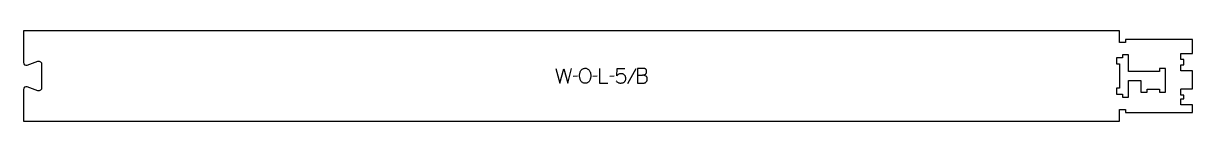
# Model space of a CAD drawing. Extents: x 0 to 2400, y 0 to 186.
import ezdxf

# ---------------------------------------------------------------- set-up
doc = ezdxf.new("R2010")
doc.units = 0
for name, color, linetype in [('1_ANYTOOL_1MMDEEP_LABELS_S', 2, 'CONTINUOUS'), ('3_ANYTOOL_CUTTHROUGH_INSID', 4, 'CONTINUOUS'), ('4_ANYTOOL_CUTTHROUGH_OUTSI', 5, 'CONTINUOUS')]:
    doc.layers.add(name, color=color, linetype=linetype)

msp = doc.modelspace()

# ---------------------------------------------------------------- linework, layer by layer
at = {"layer": '1_ANYTOOL_1MMDEEP_LABELS_S'}
for p, q in [((1256.842246, 107.758607), (1239.656531, 76.987178)), ((1137.270817, 92.11575), (1128.485103, 92.030035)), ((1177.299389, 92.11575), (1168.513674, 92.030035)), ((1212.185103, 92.11575), (1203.399389, 92.030035))]:
    msp.add_line(p, q, dxfattribs=at)
for points in [[(1092.913674, 108.230035), (1100.62796, 78.230035), (1109.070817, 107.330035), (1117.556531, 78.230035), (1125.056531, 108.230035)], [(1182.442246, 108.230035), (1182.442246, 78.230035), (1199.542246, 78.230035)]]:
    msp.add_lwpolyline(points, dxfattribs=at)
msp.add_lwpolyline([(1153.342246, 108.572892, -0.064784), (1156.016201, 108.224971, -0.088904), (1158.442246, 107.094321, -0.05419), (1160.36481, 105.402191, -0.051179), (1161.892246, 103.344321, -0.041653), (1163.074445, 100.915548, -0.036749), (1163.863674, 98.330035, -0.024892), (1164.321454, 95.710772, -0.030823), (1164.485103, 93.058607, -0.034269), (1164.308583, 90.48611, -0.031918), (1163.794031, 87.958607, -0.031725), (1162.905844, 85.34921, -0.026303), (1161.720817, 82.858607, -0.058719), (1160.197037, 80.696859, -0.077745), (1158.158317, 79.033607, -0.077243), (1155.671329, 78.054769, -0.055252), (1152.999389, 77.758607, -0.054051), (1150.245464, 78.057186, -0.077615), (1147.679746, 79.055035, -0.078558), (1145.604672, 80.742109, -0.060481), (1144.063674, 82.944321, -0.02629), (1142.877014, 85.48354, -0.031299), (1141.99046, 88.14075, -0.031469), (1141.475422, 90.727565, -0.033416), (1141.299389, 93.358607, -0.032847), (1141.478066, 96.075555, -0.035049), (1142.022603, 98.742535, -0.03503), (1142.938577, 101.319574, -0.032231), (1144.192246, 103.751464, -0.062518), (1145.814134, 105.818558, -0.074052), (1147.926174, 107.367535, -0.072322), (1150.553028, 108.298426, -0.049083)], format="xyb", close=True, dxfattribs=at)
for points in [[(1216.470817, 82.987178, 0.051644), (1218.205855, 80.967266, 0.067529), (1220.360103, 79.419321, 0.067834), (1222.816861, 78.51485, 0.054378), (1225.42796, 78.230035, 0.039344), (1228.411213, 78.465143, 0.059901), (1231.27796, 79.280035, 0.055966), (1232.492767, 79.957039, 0.047768), (1233.544031, 80.871107, 0.046557), (1234.539446, 82.136395, 0.031515), (1235.32796, 83.544321, 0.047557), (1236.016252, 85.423702, 0.064093), (1236.270817, 87.401464, 0.035335), (1236.129499, 89.398643, 0.045148), (1235.670817, 91.344321, 0.045692), (1234.920691, 93.055811, 0.046166), (1233.870817, 94.601464, 0.060461), (1232.535909, 95.873018, 0.060801), (1230.935103, 96.787178, 0.059081), (1228.971611, 97.3505, 0.040364), (1226.92796, 97.51575, 0.051634), (1224.347368, 97.248546, 0.068321), (1221.913674, 96.380035, 0.044671), (1219.67189, 94.947882, 0.031916), (1217.670817, 93.187178), (1218.399389, 108.230035), (1234.599389, 108.230035)], [(1260.270817, 94.558607), (1270.813674, 94.687178, 0.046847), (1273.762377, 95.163627, 0.060102), (1276.535103, 96.251464, 0.086388), (1277.641805, 97.12159, 0.076384), (1278.41546, 98.30325, 0.070405), (1278.912929, 99.990999, 0.036531), (1279.042246, 101.758607, 0.031885), (1278.950625, 103.193865, 0.051083), (1278.624389, 104.589857, 0.053001), (1278.116101, 105.676415, 0.064647), (1277.370817, 106.612178, 0.064346), (1276.397526, 107.337743, 0.050037), (1275.281531, 107.825571, 0.048317), (1273.836975, 108.141853, 0.029756), (1272.356531, 108.230035), (1260.270817, 108.230035)], [(1260.270817, 108.230035), (1260.270817, 78.230035), (1269.956531, 78.230035), (1272.485103, 78.144321, 0.048381), (1274.163997, 78.248236, 0.066146), (1275.769031, 78.72825, 0.067079), (1277.132795, 79.57692, 0.057042), (1278.249389, 80.737178, 0.037099), (1279.14406, 82.108419, 0.042913), (1279.808317, 83.60325, 0.043052), (1280.199477, 85.158897, 0.040094), (1280.32796, 86.758607, 0.045096), (1280.165589, 88.555223, 0.070597), (1279.599389, 90.256821, 0.073303), (1278.67341, 91.58586, 0.067093), (1277.413674, 92.608607, 0.063103), (1274.239165, 94.033553, 0.053716), (1270.813674, 94.687178)]]:
    msp.add_lwpolyline(points, format="xyb", dxfattribs=at)
at = {"layer": '3_ANYTOOL_CUTTHROUGH_INSID'}
msp.add_lwpolyline([(2249.5, 130.13276), (2249.5, 130.044253), (2243.5, 130.044253), (2243.5, 117.544253), (2249.5, 117.544253), (2249.5, 68.044253), (2243.5, 68.044253), (2243.5, 55.544253), (2250, 55.544253), (2250, 55.63276), (2255.5, 55.63276), (2255.5, 49.63276), (2268, 49.63276), (2268, 83.588506), (2293.5, 83.588506), (2293.5, 59.588506), (2306, 59.588506), (2306, 65.588506), (2331.5, 65.588506), (2331.5, 59.588506), (2344, 59.588506), (2344, 108.088506), (2331.5, 108.088506), (2331.5, 102.088506), (2268, 102.088506), (2268, 136.13276), (2255.5, 136.13276), (2255.5, 130.13276)], close=True, dxfattribs=at)
at = {"layer": '4_ANYTOOL_CUTTHROUGH_OUTSI'}
msp.add_lwpolyline([(0, 65.136954), (0, 0), (149.75, 0), (449.75, 0), (749.75, 0), (1649.75, 0), (1949.75, 0), (2249.5, 0), (2249.5, 23.927013, -0.414214), (2249.75, 24.177013), (2261.75, 24.177013, -0.414214), (2262, 23.927013), (2262, 18.177013), (2399.5, 18.177013), (2399.5, 33.500013), (2375.75, 33.500013, -0.414214), (2375.5, 33.750013), (2375.5, 45.750013, -0.414214), (2375.75, 46.000013), (2381.5, 46.000013), (2381.5, 53.589013), (2375.75, 53.589013, -0.414214), (2375.5, 53.839013), (2375.5, 65.839013, -0.414214), (2375.75, 66.089013), (2399.5, 66.089013), (2399.5, 103.500013), (2375.75, 103.500013, -0.414214), (2375.5, 103.750013), (2375.5, 115.750013, -0.414214), (2375.75, 116.000013), (2381.5, 116.000013), (2381.5, 126.500013), (2375.75, 126.500013, -0.414214), (2375.5, 126.750013), (2375.5, 138.750013, -0.414214), (2375.75, 139.000013), (2399.5, 139.000013), (2399.5, 167.677013), (2262, 167.677013), (2262, 161.927013, -0.414214), (2261.75, 161.677013), (2249.75, 161.677013, -0.414214), (2249.5, 161.927013), (2249.5, 185.5), (1949.75, 185.5), (1349.75, 185.5), (1049.75, 185.5), (449.75, 185.5), (149.75, 185.5), (0, 185.5), (0, 120.36264, 0.522094), (7.742542, 114.968914), (29.439459, 122.984157, -0.015604), (29.454254, 122.989104, -0.237079), (34.980994, 122.017021, -0.237079), (37.500179, 117.002689), (37.499723, 68.496604, -0.237079), (34.980539, 63.482275, -0.237077), (29.453945, 62.51019, -0.015611), (29.439144, 62.515139), (7.742633, 70.530646, 0.522099)], format="xyb", close=True, dxfattribs=at)

doc.saveas('drawing.dxf')
